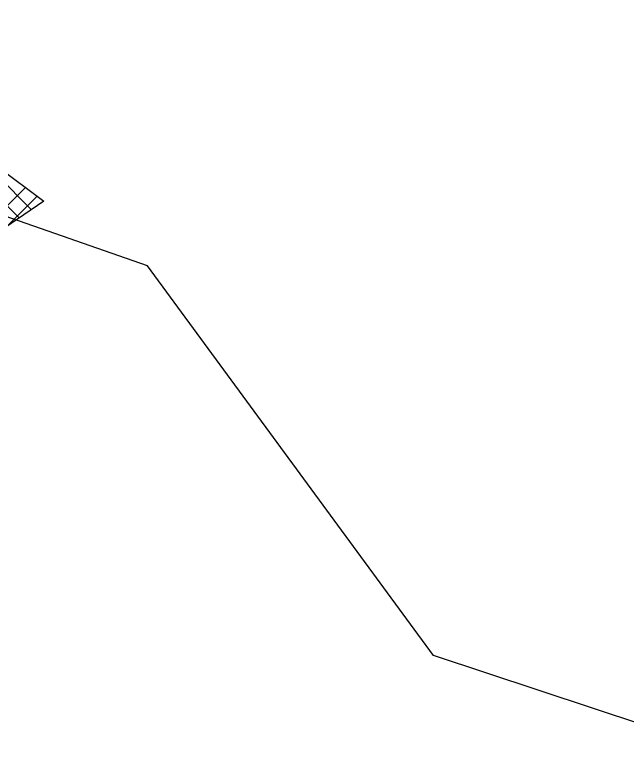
# Model space of a CAD drawing. Header units: metres. Extents: x 284941 to 286951, y 2024447 to 2026344.
# Drawn here: x 285986.9 to 286121.3, y 2024536.6 to 2024699 of the extents above; entities that cross this region are included whole.
import ezdxf

# ---------------------------------------------------------------- set-up
doc = ezdxf.new("R2010")
doc.units = ezdxf.units.M
doc.layers.add('PORT', color=5, linetype='Continuous')
doc.layers.add('village', color=3, linetype='Continuous')

msp = doc.modelspace()

# ---------------------------------------------------------------- linework, layer by layer
at = {"layer": 'PORT'}
for p, q in [((285938.9, 2024699.01), (285993.3, 2024658.1)), ((285993.3, 2024658.1), (285965.08, 2024638.9))]:
    msp.add_line(p, q, dxfattribs=at)
at = {"layer": 'PORT', "linetype": 'Continuous'}
for p, q in [((285987.92, 2024654.43), (285956.81, 2024685.54)), ((285990.59, 2024656.25), (285974.91, 2024671.93)), ((285971.14, 2024643.02), (285989.26, 2024661.14)), ((285985.2, 2024652.58), (285991.82, 2024659.21)), ((285993.26, 2024658.07), (285993.02, 2024658.32))]:
    msp.add_line(p, q, dxfattribs=at)
at = {"layer": 'village', "color": 3}
for p, q in [((286016.07, 2024643.92), (285965.77, 2024661.46)), ((286078.78, 2024558.41), (286016.07, 2024643.92)), ((286144.82, 2024536.56), (286078.78, 2024558.41))]:
    msp.add_line(p, q, dxfattribs=at)

doc.saveas('drawing.dxf')
